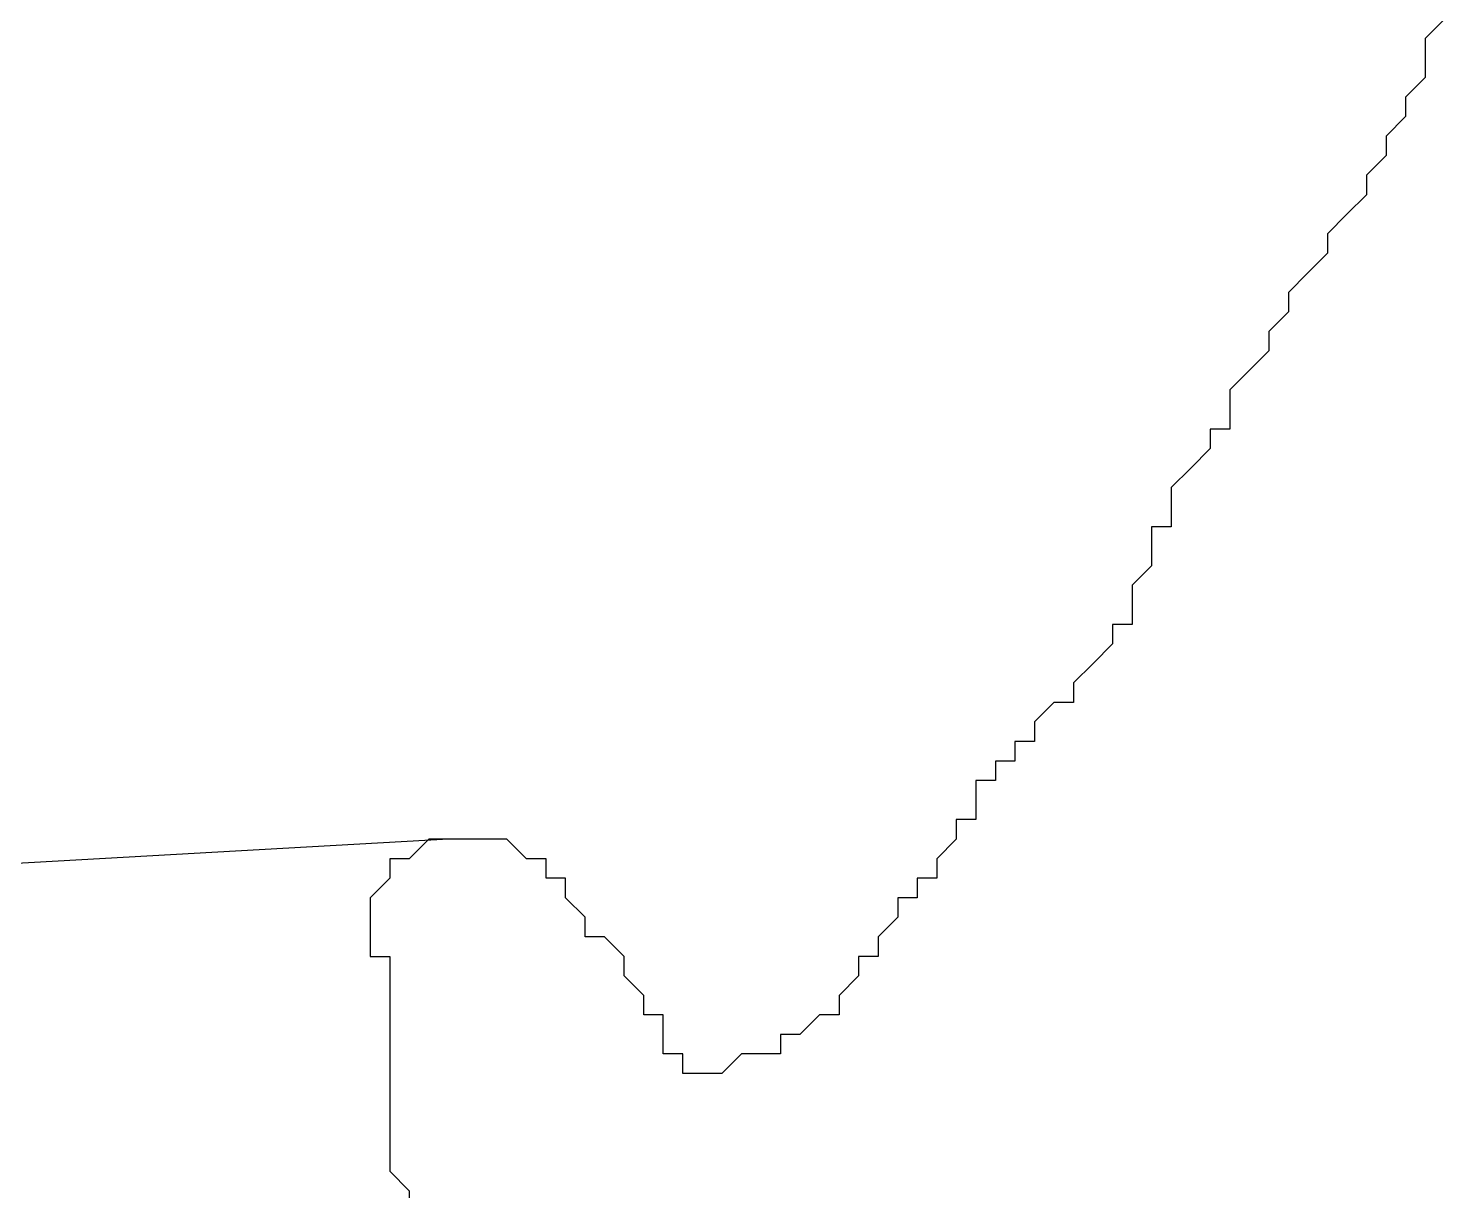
# Model space of a CAD drawing. Extents: x -79.2 to -65.2, y 32.5 to 44.8.
# Drawn here: x -68.745 to -68.02, y 43.14 to 43.735 of the extents above; entities that cross this region are included whole.
import ezdxf

# ---------------------------------------------------------------- set-up
doc = ezdxf.new("R2010")
doc.units = 0

msp = doc.modelspace()

# ---------------------------------------------------------------- linework, layer by layer
at = {"layer": '0FINSTR_G'}
for points in [[(-68.02, 43.74), (-68.03, 43.73), (-68.03, 43.72), (-68.03, 43.71), (-68.03, 43.71), (-68.04, 43.7), (-68.04, 43.69), (-68.04, 43.69), (-68.05, 43.68), (-68.05, 43.67), (-68.05, 43.67), (-68.06, 43.66), (-68.06, 43.65), (-68.07, 43.64), (-68.08, 43.63), (-68.08, 43.62), (-68.08, 43.62), (-68.08, 43.62), (-68.09, 43.61), (-68.09, 43.61), (-68.1, 43.6), (-68.1, 43.59), (-68.1, 43.59), (-68.11, 43.58), (-68.11, 43.58), (-68.11, 43.57), (-68.12, 43.56), (-68.12, 43.56), (-68.13, 43.55), (-68.13, 43.55), (-68.13, 43.54), (-68.13, 43.53), (-68.14, 43.53), (-68.14, 43.52), (-68.14, 43.52), (-68.15, 43.51), (-68.15, 43.51), (-68.15, 43.51), (-68.16, 43.5), (-68.16, 43.49), (-68.16, 43.49), (-68.16, 43.48), (-68.17, 43.48), (-68.17, 43.47), (-68.17, 43.46), (-68.17, 43.46), (-68.18, 43.45), (-68.18, 43.45), (-68.18, 43.44), (-68.18, 43.44), (-68.18, 43.43), (-68.19, 43.43), (-68.19, 43.43), (-68.19, 43.42), (-68.19, 43.42), (-68.2, 43.41), (-68.2, 43.41), (-68.21, 43.4), (-68.21, 43.39), (-68.22, 43.39), (-68.22, 43.39), (-68.23, 43.38), (-68.23, 43.37), (-68.24, 43.37), (-68.24, 43.36), (-68.24, 43.36), (-68.25, 43.36), (-68.25, 43.35), (-68.26, 43.35), (-68.26, 43.34), (-68.26, 43.33), (-68.27, 43.33), (-68.27, 43.32), (-68.28, 43.31), (-68.28, 43.31), (-68.28, 43.31), (-68.28, 43.3), (-68.28, 43.3), (-68.29, 43.3), (-68.29, 43.29), (-68.3, 43.29), (-68.3, 43.28), (-68.31, 43.27), (-68.31, 43.27), (-68.31, 43.27), (-68.31, 43.26), (-68.32, 43.26), (-68.32, 43.25), (-68.32, 43.25), (-68.33, 43.24), (-68.33, 43.24), (-68.33, 43.23), (-68.34, 43.23), (-68.34, 43.23), (-68.35, 43.22), (-68.35, 43.22), (-68.36, 43.22), (-68.36, 43.21), (-68.36, 43.21), (-68.37, 43.21), (-68.38, 43.21), (-68.38, 43.21), (-68.39, 43.2), (-68.39, 43.2), (-68.4, 43.2), (-68.4, 43.2), (-68.41, 43.2), (-68.41, 43.2), (-68.41, 43.2), (-68.41, 43.2), (-68.41, 43.21), (-68.41, 43.21), (-68.42, 43.21), (-68.42, 43.21), (-68.42, 43.21), (-68.42, 43.22), (-68.42, 43.22), (-68.42, 43.22), (-68.42, 43.22), (-68.42, 43.22), (-68.42, 43.23), (-68.43, 43.23), (-68.43, 43.23), (-68.43, 43.23), (-68.43, 43.24), (-68.43, 43.24), (-68.43, 43.24), (-68.43, 43.24), (-68.44, 43.25), (-68.44, 43.25), (-68.44, 43.25), (-68.44, 43.26), (-68.44, 43.26), (-68.44, 43.26), (-68.45, 43.27), (-68.45, 43.27), (-68.45, 43.27), (-68.45, 43.27), (-68.45, 43.27), (-68.46, 43.27), (-68.46, 43.28), (-68.46, 43.28), (-68.46, 43.28), (-68.46, 43.28), (-68.46, 43.28), (-68.47, 43.29), (-68.47, 43.29), (-68.47, 43.29), (-68.47, 43.3), (-68.48, 43.3), (-68.48, 43.3), (-68.48, 43.3), (-68.48, 43.31), (-68.49, 43.31), (-68.5, 43.32), (-68.5, 43.32), (-68.5, 43.32), (-68.5, 43.32), (-68.5, 43.32), (-68.51, 43.32), (-68.51, 43.32), (-68.51, 43.32), (-68.52, 43.32), (-68.52, 43.32), (-68.52, 43.32), (-68.52, 43.32), (-68.52, 43.32), (-68.53, 43.32), (-68.53, 43.32), (-68.53, 43.32)], [(-68.53, 43.32), (-69.95, 43.24), (-69.96, 43.24)], [(-68.53, 43.32), (-68.54, 43.32), (-68.54, 43.32), (-68.54, 43.32), (-68.55, 43.31), (-68.55, 43.31), (-68.55, 43.31), (-68.55, 43.31), (-68.56, 43.31), (-68.56, 43.31), (-68.56, 43.3), (-68.56, 43.3), (-68.56, 43.3), (-68.56, 43.3), (-68.57, 43.29), (-68.57, 43.28), (-68.57, 43.28), (-68.57, 43.27), (-68.57, 43.27), (-68.57, 43.27), (-68.57, 43.26), (-68.56, 43.26), (-68.56, 43.26), (-68.56, 43.25), (-68.56, 43.25), (-68.56, 43.24), (-68.56, 43.24), (-68.56, 43.24), (-68.56, 43.23), (-68.56, 43.22), (-68.56, 43.21), (-68.56, 43.21), (-68.56, 43.21), (-68.56, 43.21), (-68.56, 43.2), (-68.56, 43.19), (-68.56, 43.19), (-68.56, 43.19), (-68.56, 43.18), (-68.56, 43.17), (-68.56, 43.17), (-68.56, 43.16), (-68.56, 43.16), (-68.56, 43.15), (-68.56, 43.15), (-68.56, 43.15), (-68.55, 43.14), (-68.55, 43.14), (-68.55, 43.13)]]:
    msp.add_lwpolyline(points, dxfattribs=at)

doc.saveas('drawing.dxf')
